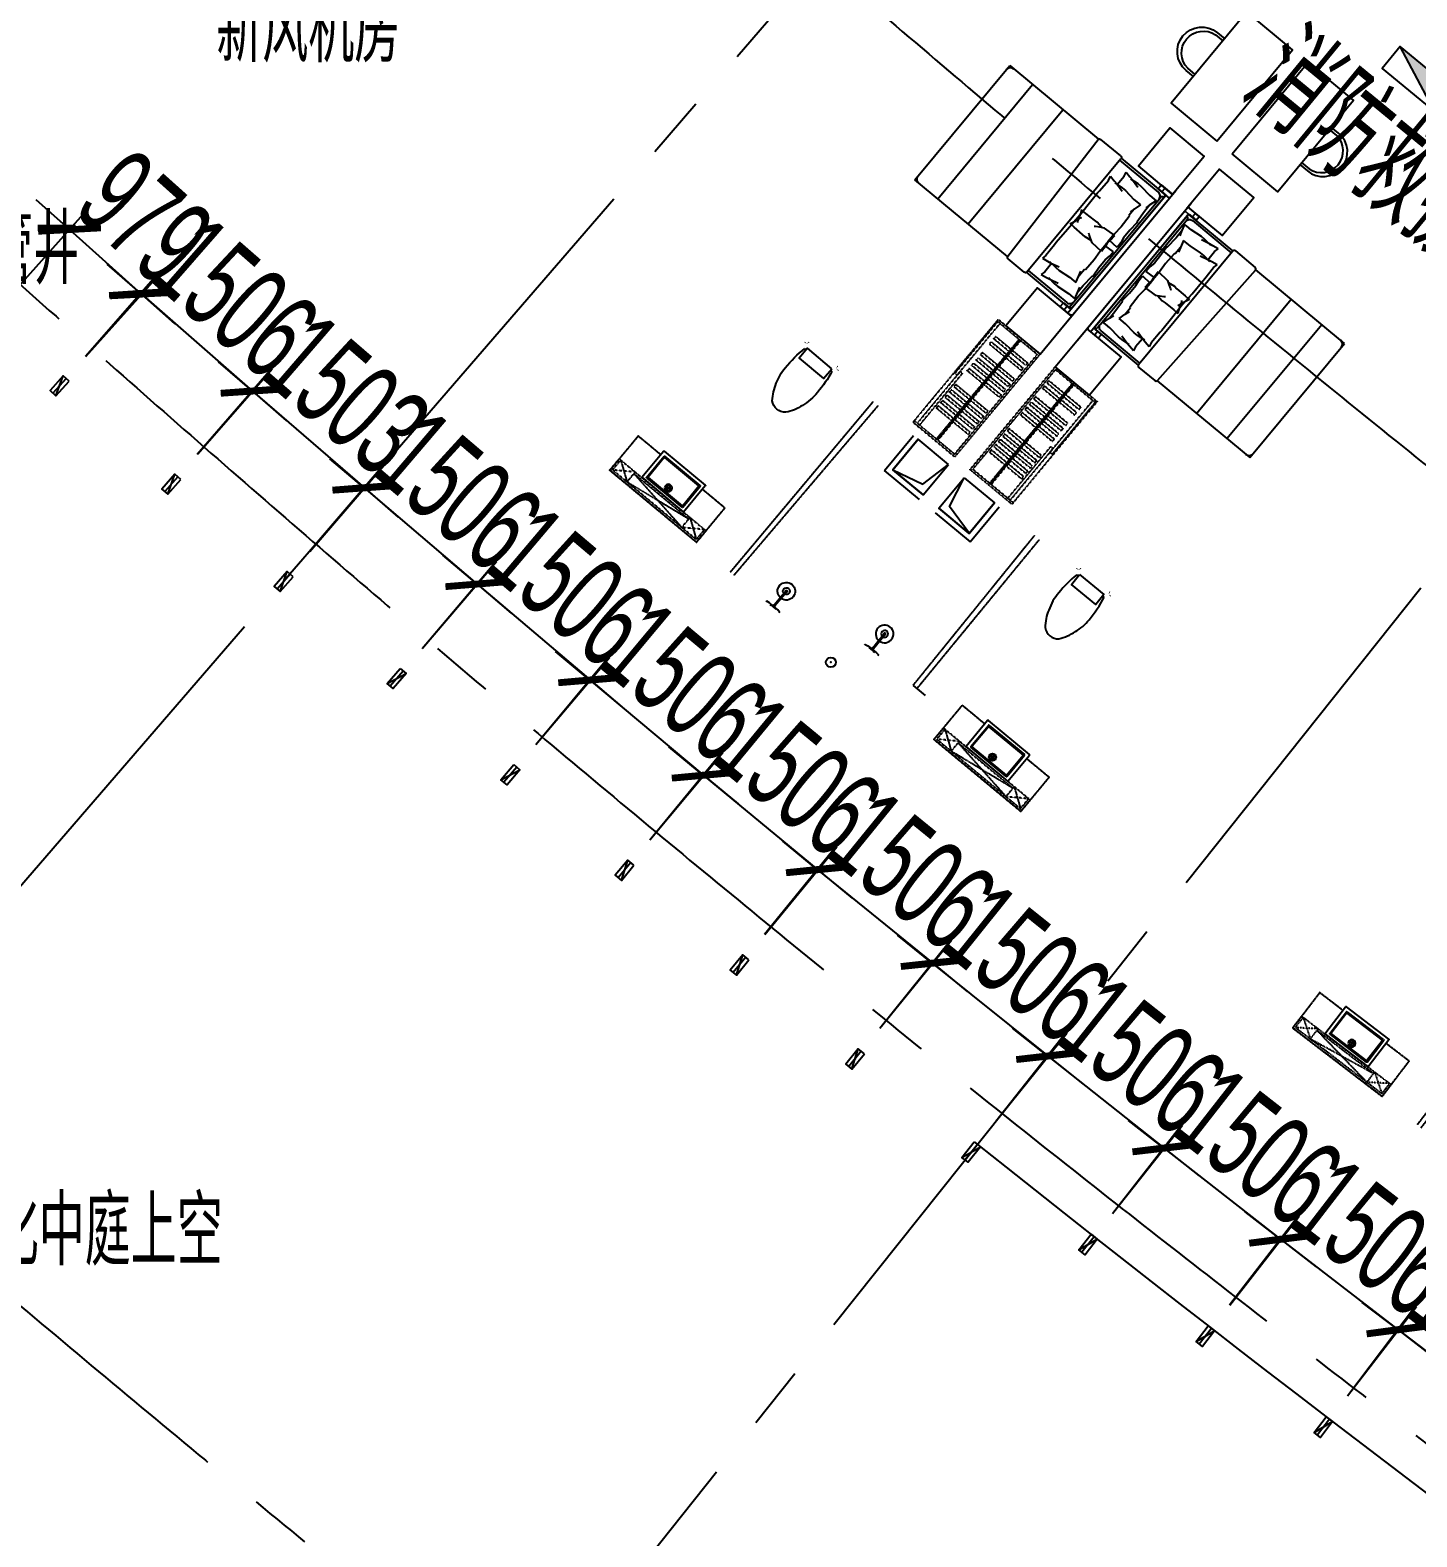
# Model space of a CAD drawing. Extents: x -668578 to 2331563, y -1202445 to 1620273.
# Drawn here: x 1007356 to 1021382, y 107196 to 122436 of the extents above; entities that cross this region are included whole.
import ezdxf

# ---------------------------------------------------------------- set-up
doc = ezdxf.new("R2010")
doc.units = 0
for name, pattern in [('CENTER2', [28.575, 19.05, -3.175, 3.175, -3.175]), ('DASH', [0.35, 0.25, -0.1]), ('XREF-ID.B3$0$DASH', [0.35, 0.25, -0.1])]:
    doc.linetypes.add(name, pattern=pattern)
doc.layers.get('0').update_dxf_attribs({"color": 8})
doc.layers.get('Defpoints').update_dxf_attribs({"color": 8})
for name, color, linetype in [('#文字', 8, 'Continuous'), ('#标注', 8, 'Continuous'), ('#轴线', 8, 'CENTER2'), ('A-AL', 8, 'Continuous'), ('A-BEAM-PLAN-C', 8, 'Continuous'), ('A-DIMS-50', 8, 'Continuous'), ('A-PUB_HATCH', 8, 'Continuous'), ('A-WIND-FRAM', 8, 'Continuous'), ('dim', 8, 'Continuous'), ('LVTRY', 8, 'Continuous'), ('外轮廓', 8, 'Continuous'), ('建-文字', 8, 'Continuous'), ('救援窗', 8, 'Continuous'), ('水-消防-消火栓-标识', 8, 'Continuous')]:
    doc.layers.add(name, color=color, linetype=linetype)
doc.layers.add('Def point', color=8, linetype='Continuous', plot=False)
doc.styles.add('JHZX', font='jrs.shx', dxfattribs={"width": 0.6, "bigfont": 'jhz.shx'})
doc.styles.add('XD2008', font='xd-hzs.shx', dxfattribs={"width": 0.7, "bigfont": 'xd-hztxt.shx'})
doc.styles.add('图纸文字', font='txt.shx', dxfattribs={"width": 0.5, "bigfont": 'HZTXT.shx'})
doc.dimstyles.new('JZBZ-300', dxfattribs={"dimscale": 300, "dimtxt": 3, "dimasz": 1.5, "dimexe": 1, "dimexo": 1, "dimgap": 0.5, "dimtad": 1, "dimdec": 0, "dimdsep": 46, "dimtxsty": 'JHZX', "dimblk1": 'ARCHTICK', "dimblk2": 'ARCHTICK', "dimsah": 1, "dimcen": 0, "dimclrd": 1, "dimclre": 1, "dimclrt": 2, "dimazin": 2, "dimtfac": 1, "dimtdec": 0, "dimtix": 1, "dimtmove": 0, "dimatfit": 3, "dimfxl": 0, "dimtolj": 1, "dimlwd": -1, "dimlwe": -1, "dimarcsym": 0})
doc.dimstyles.new('JZBZ-400', dxfattribs={"dimscale": 400, "dimtxt": 3, "dimasz": 1.5, "dimexe": 1, "dimexo": 1, "dimgap": 0.5, "dimtad": 1, "dimdec": 0, "dimdsep": 46, "dimtxsty": 'JHZX', "dimblk1": 'ARCHTICK', "dimblk2": 'ARCHTICK', "dimsah": 1, "dimcen": 0, "dimclrd": 1, "dimclre": 1, "dimclrt": 2, "dimazin": 2, "dimtfac": 1, "dimtdec": 0, "dimtix": 1, "dimtmove": 0, "dimatfit": 3, "dimfxl": 0, "dimtolj": 1, "dimlwd": -1, "dimlwe": -1, "dimarcsym": 0})

# ---------------------------------------------------------------- blocks, each defined once
blk = doc.blocks.new('_ARCHTICK')
at = {"color": 0, "linetype": 'ByBlock', "const_width": 0.15}
blk.add_lwpolyline([(-0.5, -0.5), (0.5, 0.5)], dxfattribs=at)
blk = doc.blocks.new('*D2939')
at = {"layer": '#标注', "ltscale": 300, "transparency": 16777216}
for p, q in [((-1773, -1481), (-9342, -7863)), ((165914, -92056), (164727, -101884))]:
    blk.add_line(p, q, dxfattribs=at)
blk.add_arc((197092, 166179), 269610, 220.13382, 263.11563, dxfattribs=at)
at = {"layer": 'Defpoints', "color": 0, "ltscale": 300, "transparency": 16777216}
for p in [(197092, 166179), (-1467, -1224), (40380, -53208), (165962, -91659)]:
    blk.add_point(p, dxfattribs=at)
at = {"layer": '#标注', "ltscale": 300, "transparency": 16777216, "xscale": 600, "yscale": 600, "zscale": 600}
for p, rotation in [((-9036, -7605), 130.1338192809485), ((164775, -101487), 353.1156299250187)]:
    blk.add_blockref('_ARCHTICK', p, dxfattribs=dict(at, rotation=rotation))
at = {"layer": '#标注', "ltscale": 300, "transparency": 16777216, "insert": (69342, -70334), "char_height": 1200, "attachment_point": 5, "rotation": 331.6247, "style": 'JHZX'}
blk.add_mtext('\\A1;42.98°', dxfattribs=at)
blk = doc.blocks.new('rgewg1500')
at = {"ltscale": 0.3}
for p, q in [((0, -2250), (0, -450)), ((0, -2100), (0, -550)), ((0, -550), (50, -550)), ((150, -500), (20, -500)), ((634, -550), (50, -550)), ((50, -2030), (50, -570)), ((70, -550), (150, -550)), ((75, -625), (75, -600)), ((100, -550), (100, -500)), ((150, -550), (150, -500)), ((633, -2045), (633, -555)), ((653, -535), (913, -535)), ((883, -2045), (933, -555)), ((2100, -550), (933, -550)), ((1400, -2050), (1400, -550)), ((1800, -2050), (1800, -550)), ((2100, -2050), (2100, -550)), ((114, -656), (87, -656)), ((87, -656), (108, -729)), ((108, -729), (107, -814)), ((108, -729), (123, -777)), ((172, -656), (114, -656)), ((297, -642), (172, -656)), ((341, -642), (297, -642)), ((407, -646), (318, -669)), ((429, -651), (341, -642)), ((445, -639), (407, -646)), ((505, -628), (445, -639)), ((495, -673), (505, -628)), ((496, -781), (495, -673)), ((601, -761), (541, -772)), ((591, -806), (601, -761)), ((107, -814), (99, -945)), ((210, -789), (183, -789)), ((183, -789), (204, -862)), ((204, -862), (203, -947)), ((204, -862), (219, -910)), ((268, -789), (210, -789)), ((393, -775), (268, -789)), ((437, -775), (393, -775)), ((503, -779), (414, -802)), ((525, -784), (437, -775)), ((541, -772), (503, -779)), ((593, -946), (591, -806)), ((99, -945), (94, -953)), ((94, -953), (101, -1054)), ((101, -1054), (102, -1154)), ((195, -953), (190, -1086)), ((203, -947), (195, -953)), ((592, -1148), (595, -973)), ((595, -973), (593, -946)), ((92, -1211), (89, -1272)), ((102, -1154), (92, -1211)), ((185, -1195), (314, -1203)), ((188, -1256), (185, -1195)), ((190, -1086), (198, -1187)), ((198, -1187), (198, -1287)), ((314, -1203), (354, -1226)), ((335, -1215), (407, -1203)), ((407, -1203), (442, -1206)), ((442, -1206), (553, -1209)), ((553, -1209), (595, -1210)), ((587, -1344), (592, -1148)), ((595, -1210), (609, -1210)), ((609, -1210), (596, -1236)), ((89, -1272), (198, -1265)), ((89, -1328), (198, -1335)), ((92, -1389), (89, -1328)), ((188, -1344), (185, -1405)), ((198, -1313), (188, -1256)), ((198, -1287), (188, -1344)), ((198, -1413), (198, -1313)), ((354, -1226), (392, -1249)), ((354, -1374), (392, -1351)), ((392, -1249), (403, -1258)), ((392, -1351), (403, -1342)), ((567, -1279), (558, -1266)), ((567, -1321), (558, -1334)), ((582, -1278), (567, -1321)), ((582, -1322), (567, -1279)), ((596, -1236), (582, -1278)), ((596, -1364), (582, -1322)), ((587, -1256), (592, -1452)), ((609, -1390), (596, -1364)), ((102, -1446), (92, -1389)), ((101, -1546), (102, -1446)), ((185, -1405), (314, -1397)), ((190, -1514), (198, -1413)), ((195, -1647), (190, -1514)), ((314, -1397), (354, -1374)), ((335, -1385), (407, -1397)), ((407, -1397), (442, -1394)), ((442, -1394), (553, -1391)), ((553, -1391), (595, -1390)), ((592, -1452), (595, -1627)), ((595, -1390), (609, -1390)), ((94, -1647), (101, -1546)), ((99, -1655), (94, -1647)), ((107, -1786), (99, -1655)), ((203, -1653), (195, -1647)), ((204, -1738), (203, -1653)), ((593, -1654), (591, -1794)), ((595, -1627), (593, -1654)), ((108, -1871), (107, -1786)), ((108, -1871), (123, -1823)), ((183, -1811), (204, -1738)), ((210, -1811), (183, -1811)), ((204, -1738), (219, -1690)), ((268, -1811), (210, -1811)), ((393, -1825), (268, -1811)), ((437, -1825), (393, -1825)), ((503, -1821), (414, -1798)), ((525, -1816), (437, -1825)), ((496, -1819), (495, -1927)), ((541, -1828), (503, -1821)), ((601, -1839), (541, -1828)), ((591, -1794), (601, -1839)), ((75, -2025), (75, -1975)), ((87, -1944), (108, -1871)), ((114, -1944), (87, -1944)), ((172, -1944), (114, -1944)), ((297, -1958), (172, -1944)), ((341, -1958), (297, -1958)), ((407, -1954), (318, -1931)), ((429, -1949), (341, -1958)), ((445, -1961), (407, -1954)), ((505, -1972), (445, -1961)), ((495, -1927), (505, -1972)), ((0, -2100), (50, -2100)), ((20, -2100), (150, -2100)), ((50, -2050), (634, -2050)), ((50, -2050), (50, -2050)), ((150, -2050), (70, -2050)), ((100, -2100), (100, -2050)), ((150, -2100), (150, -2050)), ((653, -2065), (863, -2065)), ((883, -2050), (2100, -2050))]:
    blk.add_line(p, q, dxfattribs=at)
for points in [[(0, -500), (450, -500), (450, 0), (0, 0)], [(0, -2100), (450, -2100), (450, -2600), (0, -2600)]]:
    blk.add_lwpolyline(points, close=True, dxfattribs=at)
blk.add_lwpolyline([(50, -2100), (50, -550)], dxfattribs=at)
blk.add_lwpolyline([(633, -2025), (125, -2025, -0.414214), (75, -1975), (75, -625, -0.414214), (125, -575), (633, -575)], format="xyb", dxfattribs=at)
for centre, radius, start, end in [((20, -520), 20, 90, 180), ((70, -570), 20, 90, 180), ((50, -600), 25, 0, 90), ((653, -555), 20, 90, 180), ((913, -555), 20, 0, 90), ((2050, -600), 50, 0, 90), ((20, -2080), 20, 180, 270), ((50, -2025), 25, 270, 0), ((70, -2030), 20, 180, 270), ((653, -2045), 20, 180, 270), ((863, -2045), 20, 270, 0), ((2050, -2000), 50, 270, 0)]:
    blk.add_arc(centre, radius, start, end, dxfattribs=at)
blk = doc.blocks.new('hevrgctv')
blk.add_lwpolyline([(0, 0), (1200, 0), (1200, -600), (0, -600)], close=True)
for points in [[(353, -600), (353, -696, 0.999944), (848, -696), (848, -600)], [(380, -600), (380, -696, 0.90396), (820, -696), (820, -600)]]:
    blk.add_lwpolyline(points, format="xyb")
blk = doc.blocks.new('Swcwrv4tv')
at = {"linetype": 'XREF-ID.B3$0$DASH', "ltscale": 0.3}
for p, q in [((20, -240), (1330, -240)), ((20, -250), (1330, -250)), ((20, -260), (1330, -260))]:
    blk.add_line(p, q, dxfattribs=at)
for points in [[(0, 0), (0, -550), (1350, -550), (1350, 0)], [(20, -20), (20, -550), (1330, -550), (1330, -20)], [(149, -460), (149, -40), (179, -40), (179, -460)], [(219, -460), (219, -40), (249, -40), (249, -460)], [(359, -460), (359, -40), (389, -40), (389, -460)], [(429, -460), (429, -40), (459, -40), (459, -460)], [(499, -460), (499, -40), (529, -40), (529, -460)], [(569, -460), (569, -40), (599, -40), (599, -460)], [(779, -460), (779, -40), (809, -40), (809, -460)], [(849, -460), (849, -40), (879, -40), (879, -460)], [(919, -460), (919, -40), (949, -40), (949, -460)], [(989, -460), (989, -40), (1019, -40), (1019, -460)], [(1059, -460), (1059, -40), (1089, -40), (1089, -460)], [(20, -540), (700, -540), (700, -510), (20, -510)], [(1330, -480), (650, -480), (650, -510), (1330, -510)]]:
    blk.add_lwpolyline(points, close=True, dxfattribs=at)
blk = doc.blocks.new('XREF-ID.ABCD$0$马桶')
at = {"ltscale": 0.5}
for points, format in [([(-188, 30, 10, 0, 0), (-195, 0, 0, 0, 0.053113), (-225, -286, 0, 0, 0.094029), (-192, -490, 0, 0, 0.0979), (-106, -658, 0, 0, 0.39929), (106, -658, 0, 0, 0.087816), (192, -490, 0, 0, 0.089191), (225, -305, 0, 0, 0.054931), (195, 0, 0, 10, 0), (188, 30, 10, 10, 0)], "xyseb"), ([(224, 0, 10, 0, 0), (195, 0, 0, 0, 0), (-195, 0, 0, 10, 0), (-225, 0, 10, 10, 0)], "xyseb"), ([(-180, -50, 0.049028), (-205, -306, 0.094674), (-173, -505, 0.097919), (-90, -666, 0.382959), (90, -666, 0.087635), (173, -504, 0.08979), (205, -325, 0.05091), (180, -50, 0.046704)], "xyb")]:
    blk.add_lwpolyline(points, format=format, dxfattribs=at)
for points in [[(-160, -50), (-180, -50)], [(180, -50), (160, -50)]]:
    blk.add_lwpolyline(points, dxfattribs=at)
blk.add_lwpolyline([(-160, -30), (160, -30), (160, -160), (-160, -160)], close=True, dxfattribs=at)
blk = doc.blocks.new('XREF-ID.ABCD$0$DSAFAS124SDA')
at = {"ltscale": 0.5}
for p, q in [((18910, 19911), (18900, 19911)), ((18900, 19849), (18910, 19849)), ((18910, 19849), (18910, 19911)), ((18910, 19890), (18930, 19890)), ((18910, 19870), (18930, 19870)), ((18930, 19870), (18930, 19890)), ((18930, 19885), (19115, 19885)), ((18930, 19875), (19115, 19875))]:
    blk.add_line(p, q, dxfattribs=at)
for points in [[(18900, 19965), (18910, 19965), (18915, 19935), (18915, 19890)], [(18915, 19870), (18915, 19825), (18910, 19795), (18900, 19795)]]:
    blk.add_lwpolyline(points, dxfattribs=at)
for radius, start, end in [(89.5, 183.2025, 176.7975), (35, 188.2132, 171.7868), (9, 213.749, 146.251), (5, 270, 90)]:
    blk.add_arc((19115, 19880), radius, start, end, dxfattribs=at)
blk = doc.blocks.new('XREF-ID.ABCD$0$A$C1BB74E00')
at = {"ltscale": 0.5}
for p, q in [((108, 347), (108, 69)), ((113, 352), (577, 352)), ((117, 79), (117, 336)), ((120, 339), (570, 339)), ((345, 333), (345, 247)), ((573, 79), (573, 336)), ((582, 347), (582, 69)), ((302, 290), (388, 290)), ((577, 64), (113, 64)), ((570, 76), (120, 76))]:
    blk.add_line(p, q, dxfattribs=at)
blk.add_lwpolyline([(70, 378), (70, 35, 0.414214), (75, 30), (615, 30, 0.414214), (620, 35), (620, 378)], format="xyb", dxfattribs=at)
blk.add_lwpolyline([(70, 378), (620, 378)], dxfattribs=at)
for radius in [37.5, 26]:
    blk.add_circle((345, 290), radius, dxfattribs=at)
for centre, radius, start, end in [((113, 347), 5, 90, 180), ((120, 336), 3, 90, 180), ((570, 336), 3, 0, 90), ((577, 347), 5, 0, 90), ((113, 69), 5, 180, 270), ((120, 79), 3, 180, 270), ((570, 79), 3, 270, 0), ((577, 69), 5, 270, 0)]:
    blk.add_arc(centre, radius, start, end, dxfattribs=at)
blk = doc.blocks.new('nnnnhn')
at = {"linetype": 'XREF-ID.B3$0$DASH', "ltscale": 0.3}
for p, q in [((1140, 0), (0, 0)), ((0, 0), (0, -450)), ((0, 0), (1140, 0)), ((0, -150), (0, 0)), ((1140, -450), (1140, 0)), ((1140, 0), (1140, -150)), ((1140, -150), (0, -150)), ((20, -20), (1120, -20)), ((20, -150), (20, -20)), ((20, -150), (210, -20)), ((210, -150), (20, -20)), ((1120, -150), (20, -150)), ((210, -20), (210, -150)), ((930, -130), (210, -20)), ((210, -130), (930, -20)), ((210, -130), (930, -130)), ((930, -20), (930, -150)), ((1120, -150), (930, -20)), ((930, -150), (1120, -20)), ((1120, -20), (1120, -150)), ((0, -450), (295, -450)), ((845, -450), (1140, -450))]:
    blk.add_line(p, q, dxfattribs=at)
at = {"linetype": 'DASH', "ltscale": 0.5}
blk.add_lwpolyline([(845, -450), (1140, -450), (1140, 0), (0, 0), (0, -450), (295, -450)], dxfattribs=at)
at = {"color": 8, "linetype": 'DASH', "ltscale": 0.5, "extrusion": (0, 0, -1), "zscale": -1}
blk.add_blockref('XREF-ID.ABCD$0$A$C1BB74E00', (-915, -530), dxfattribs=at)
blk = doc.blocks.new('nbhfgfgdfd')
at = {"layer": 'A-BEAM-PLAN-C'}
for p, q in [((-3231, -3962), (-3001, -3635)), ((-2904, -4192), (-3231, -3962))]:
    blk.add_line(p, q, dxfattribs=at)
blk.add_lwpolyline([(-2674, -3865), (-3001, -3635), (-3231, -3962), (-2904, -4192)], close=True, dxfattribs=at)
at = {"layer": 'A-DIMS-50'}
blk.add_lwpolyline([(-3230, -3963), (-2916, -4083), (-2674, -3865)], dxfattribs=at)
at = {"layer": 'LVTRY', "linetype": 'DASH'}
for p, q in [((-4786, -5122), (-3484, -3292)), ((-4747, -5151), (-3431, -3329))]:
    blk.add_line(p, q, dxfattribs=at)
at = {"layer": 'LVTRY', "linetype": 'Continuous'}
for p, q in [((-3315, -3977), (-3050, -3600)), ((-2939, -4242), (-3315, -3977))]:
    blk.add_line(p, q, dxfattribs=at)
at = {"layer": 'Def point'}
for name, p, xscale, rotation in [('hevrgctv', (-227, -391), -0.9999999999999997, 234.8381980933406), ('rgewg1500', (-342, -554), -0.9999999999999993, 324.8381980933277)]:
    blk.add_blockref(name, p, dxfattribs=dict(at, xscale=xscale, rotation=rotation))
at = {"layer": 'Def point', "rotation": 234.8381980933318}
blk.add_blockref('Swcwrv4tv', (-1839, -2680), dxfattribs=at)
at = {"layer": 'LVTRY', "color": 8, "linetype": 'Continuous', "xscale": -0.9999999999999997, "rotation": 324.3726966578156}
blk.add_blockref('XREF-ID.ABCD$0$马桶', (-4041, -2875), dxfattribs=at)
at = {"layer": 'LVTRY', "color": 8, "linetype": 'Continuous', "rotation": 144.8381980911871}
blk.add_blockref('nnnnhn', (-5153, -4850), dxfattribs=at)
at = {"layer": 'LVTRY', "linetype": 'DASH', "ltscale": 0.5, "extrusion": (0, 0, -1), "zscale": -1, "rotation": 125.7939342136827}
blk.add_blockref('XREF-ID.ABCD$0$DSAFAS124SDA', (31513, -9150), dxfattribs=at)
blk = doc.blocks.new('幕墙分隔')
for p, q in [((-40, -100), (40, 100)), ((0, 100), (0, -100))]:
    blk.add_line(p, q)
blk.add_lwpolyline([(-40, 100), (40, 100), (40, -100), (-40, -100)], close=True)
blk = doc.blocks.new('立管-R75-1')
at = {"linetype": 'Continuous'}
blk.add_circle((0, 0), 75, dxfattribs=at)
blk.add_point((0, 0), dxfattribs=at)
blk = doc.blocks.new('*D1519')
at = {"layer": '#标注', "ltscale": 300, "transparency": 16777216}
for p, q in [((1007755, 120418), (1007419, 120719)), ((1007191, 119790), (1007955, 120642)), ((1007755, 120418), (1008484, 119765)), ((1007920, 119136), (1008684, 119988)), ((1008484, 119765), (1008819, 119464))]:
    blk.add_line(p, q, dxfattribs=at)
at = {"layer": 'Defpoints', "color": 0, "ltscale": 300, "transparency": 16777216}
for p in [(1008484, 119765), (1006991, 119567), (1007720, 118913)]:
    blk.add_point(p, dxfattribs=at)
at = {"layer": '#标注', "ltscale": 300, "transparency": 16777216, "xscale": 450, "yscale": 450, "zscale": 450}
for p, rotation in [((1007755, 120418), 318.1204839252013), ((1008484, 119765), 138.1204839252013)]:
    blk.add_blockref('_ARCHTICK', p, dxfattribs=dict(at, rotation=rotation))
at = {"layer": '#标注', "ltscale": 300, "transparency": 16777216, "insert": (1008520, 120538), "char_height": 900, "attachment_point": 5, "rotation": 318.1205, "style": 'JHZX'}
blk.add_mtext('\\A1;979', dxfattribs=at)
blk = doc.blocks.new('*D1520')
at = {"layer": '#标注', "ltscale": 300, "transparency": 16777216}
for p, q in [((1007917, 119139), (1008670, 120000)), ((1008472, 119774), (1008134, 120070)), ((1008472, 119774), (1009606, 118784)), ((1009051, 118149), (1009804, 119010)), ((1009606, 118784), (1009945, 118488))]:
    blk.add_line(p, q, dxfattribs=at)
at = {"layer": 'Defpoints', "color": 0, "ltscale": 300, "transparency": 16777216}
for p in [(1007720, 118913), (1009606, 118784), (1008854, 117923)]:
    blk.add_point(p, dxfattribs=at)
at = {"layer": '#标注', "ltscale": 300, "transparency": 16777216, "xscale": 450, "yscale": 450, "zscale": 450}
for p, rotation in [((1008472, 119774), 318.8667985396203), ((1009606, 118784), 138.8667985396203)]:
    blk.add_blockref('_ARCHTICK', p, dxfattribs=dict(at, rotation=rotation))
at = {"layer": '#标注', "ltscale": 300, "transparency": 16777216, "insert": (1009434, 119731), "char_height": 900, "attachment_point": 5, "rotation": 318.8668, "style": 'JHZX'}
blk.add_mtext('\\A1;1506', dxfattribs=at)
blk = doc.blocks.new('*D1521')
at = {"layer": '#标注', "ltscale": 300, "transparency": 16777216}
for p, q in [((1009601, 118787), (1009260, 119081)), ((1009047, 118146), (1009797, 119014)), ((1009601, 118787), (1010738, 117805)), ((1010184, 117164), (1010934, 118032)), ((1010738, 117805), (1011079, 117511))]:
    blk.add_line(p, q, dxfattribs=at)
at = {"layer": 'Defpoints', "color": 0, "ltscale": 300, "transparency": 16777216}
for p in [(1008851, 117919), (1010738, 117805), (1009988, 116937)]:
    blk.add_point(p, dxfattribs=at)
at = {"layer": '#标注', "ltscale": 300, "transparency": 16777216, "xscale": 450, "yscale": 450, "zscale": 450}
for p, rotation in [((1009601, 118787), 319.1826194624936), ((1010738, 117805), 139.1826194624936)]:
    blk.add_blockref('_ARCHTICK', p, dxfattribs=dict(at, rotation=rotation))
at = {"layer": '#标注', "ltscale": 300, "transparency": 16777216, "insert": (1010562, 118750), "char_height": 900, "attachment_point": 5, "rotation": 319.1826, "style": 'JHZX'}
blk.add_mtext('\\A1;1503', dxfattribs=at)
blk = doc.blocks.new('*D1522')
at = {"layer": '#标注', "ltscale": 300, "transparency": 16777216}
for p, q in [((1010180, 117162), (1010926, 118037)), ((1010731, 117809), (1010389, 118101)), ((1010731, 117809), (1011877, 116832)), ((1011326, 116186), (1012072, 117061)), ((1011877, 116832), (1012220, 116540))]:
    blk.add_line(p, q, dxfattribs=at)
at = {"layer": 'Defpoints', "color": 0, "ltscale": 300, "transparency": 16777216}
for p in [(1009986, 116934), (1011877, 116832), (1011132, 115957)]:
    blk.add_point(p, dxfattribs=at)
at = {"layer": '#标注', "ltscale": 300, "transparency": 16777216, "xscale": 450, "yscale": 450, "zscale": 450}
for p, rotation in [((1010731, 117809), 319.559766879931), ((1011877, 116832), 139.5597668799311)]:
    blk.add_blockref('_ARCHTICK', p, dxfattribs=dict(at, rotation=rotation))
at = {"layer": '#标注', "ltscale": 300, "transparency": 16777216, "insert": (1011694, 117777), "char_height": 900, "attachment_point": 5, "rotation": 319.5598, "style": 'JHZX'}
blk.add_mtext('\\A1;1506', dxfattribs=at)
blk = doc.blocks.new('*D1523')
at = {"layer": '#标注', "ltscale": 300, "transparency": 16777216}
for p, q in [((1011322, 116183), (1012068, 117063)), ((1011874, 116834), (1011530, 117125)), ((1011874, 116834), (1013023, 115861)), ((1012471, 115210), (1013217, 116090)), ((1013023, 115861), (1013366, 115570))]:
    blk.add_line(p, q, dxfattribs=at)
at = {"layer": 'Defpoints', "color": 0, "ltscale": 300, "transparency": 16777216}
for p in [(1011129, 115954), (1013023, 115861), (1012278, 114981)]:
    blk.add_point(p, dxfattribs=at)
at = {"layer": '#标注', "ltscale": 300, "transparency": 16777216, "xscale": 450, "yscale": 450, "zscale": 450}
for p, rotation in [((1011874, 116834), 319.748171059703), ((1013023, 115861), 139.748171059703)]:
    blk.add_blockref('_ARCHTICK', p, dxfattribs=dict(at, rotation=rotation))
at = {"layer": '#标注', "ltscale": 300, "transparency": 16777216, "insert": (1012836, 116805), "char_height": 900, "attachment_point": 5, "rotation": 319.7482, "style": 'JHZX'}
blk.add_mtext('\\A1;1506', dxfattribs=at)
blk = doc.blocks.new('*D1524')
at = {"layer": '#标注', "ltscale": 300, "transparency": 16777216}
for p, q in [((1013015, 115864), (1012670, 116152)), ((1012470, 115211), (1013207, 116094)), ((1013015, 115864), (1014171, 114898)), ((1013625, 114246), (1014363, 115129)), ((1014171, 114898), (1014516, 114610))]:
    blk.add_line(p, q, dxfattribs=at)
at = {"layer": 'Defpoints', "color": 0, "ltscale": 300, "transparency": 16777216}
for p in [(1012278, 114981), (1014171, 114898), (1013433, 114016)]:
    blk.add_point(p, dxfattribs=at)
at = {"layer": '#标注', "ltscale": 300, "transparency": 16777216, "xscale": 450, "yscale": 450, "zscale": 450}
for p, rotation in [((1013015, 115864), 320.1252044885755), ((1014171, 114898), 140.1252044885755)]:
    blk.add_blockref('_ARCHTICK', p, dxfattribs=dict(at, rotation=rotation))
at = {"layer": '#标注', "ltscale": 300, "transparency": 16777216, "insert": (1013978, 115841), "char_height": 900, "attachment_point": 5, "rotation": 320.1252, "style": 'JHZX'}
blk.add_mtext('\\A1;1506', dxfattribs=at)
blk = doc.blocks.new('*D1525')
at = {"layer": '#标注', "ltscale": 300, "transparency": 16777216}
for p, q in [((1013624, 114247), (1014354, 115132)), ((1014163, 114901), (1013816, 115187)), ((1014163, 114901), (1015325, 113943)), ((1014786, 113289), (1015516, 114175)), ((1015325, 113943), (1015672, 113657))]:
    blk.add_line(p, q, dxfattribs=at)
at = {"layer": 'Defpoints', "color": 0, "ltscale": 300, "transparency": 16777216}
for p in [(1013433, 114016), (1015325, 113943), (1014595, 113058)]:
    blk.add_point(p, dxfattribs=at)
at = {"layer": '#标注', "ltscale": 300, "transparency": 16777216, "xscale": 450, "yscale": 450, "zscale": 450}
for p, rotation in [((1014163, 114901), 320.5022038450138), ((1015325, 113943), 140.5022038450137)]:
    blk.add_blockref('_ARCHTICK', p, dxfattribs=dict(at, rotation=rotation))
at = {"layer": '#标注', "ltscale": 300, "transparency": 16777216, "insert": (1015125, 114885), "char_height": 900, "attachment_point": 5, "rotation": 320.5022, "style": 'JHZX'}
blk.add_mtext('\\A1;1506', dxfattribs=at)
blk = doc.blocks.new('*D1526')
at = {"layer": '#标注', "ltscale": 300, "transparency": 16777216}
for p, q in [((1014784, 113291), (1015507, 114180)), ((1015318, 113947), (1014969, 114231)), ((1015318, 113947), (1016486, 112997)), ((1015952, 112341), (1016675, 113230)), ((1016486, 112997), (1016835, 112713))]:
    blk.add_line(p, q, dxfattribs=at)
at = {"layer": 'Defpoints', "color": 0, "ltscale": 300, "transparency": 16777216}
for p in [(1014595, 113058), (1016486, 112997), (1015763, 112108)]:
    blk.add_point(p, dxfattribs=at)
at = {"layer": '#标注', "ltscale": 300, "transparency": 16777216, "xscale": 450, "yscale": 450, "zscale": 450}
for p, rotation in [((1015318, 113947), 320.8792376610688), ((1016486, 112997), 140.8792376610688)]:
    blk.add_blockref('_ARCHTICK', p, dxfattribs=dict(at, rotation=rotation))
at = {"layer": '#标注', "ltscale": 300, "transparency": 16777216, "insert": (1016281, 113937), "char_height": 900, "attachment_point": 5, "rotation": 320.8792, "style": 'JHZX'}
blk.add_mtext('\\A1;1506', dxfattribs=at)
blk = doc.blocks.new('*D1527')
at = {"layer": '#标注', "ltscale": 300, "transparency": 16777216}
for p, q in [((1016479, 113000), (1016128, 113282)), ((1015951, 112342), (1016667, 113234)), ((1016479, 113000), (1017653, 112058)), ((1017125, 111400), (1017841, 112292)), ((1017653, 112058), (1018004, 111777))]:
    blk.add_line(p, q, dxfattribs=at)
at = {"layer": 'Defpoints', "color": 0, "ltscale": 300, "transparency": 16777216}
for p in [(1015763, 112108), (1017653, 112058), (1016937, 111166)]:
    blk.add_point(p, dxfattribs=at)
at = {"layer": '#标注', "ltscale": 300, "transparency": 16777216, "xscale": 450, "yscale": 450, "zscale": 450}
for p, rotation in [((1016479, 113000), 321.2563048493944), ((1017653, 112058), 141.2563048493944)]:
    blk.add_blockref('_ARCHTICK', p, dxfattribs=dict(at, rotation=rotation))
at = {"layer": '#标注', "ltscale": 300, "transparency": 16777216, "insert": (1017442, 112997), "char_height": 900, "attachment_point": 5, "rotation": 321.2563, "style": 'JHZX'}
blk.add_mtext('\\A1;1506', dxfattribs=at)
blk = doc.blocks.new('*D1528')
at = {"layer": '#标注', "ltscale": 300, "transparency": 16777216}
for p, q in [((1017646, 112061), (1017293, 112340)), ((1017124, 111401), (1017832, 112296)), ((1017646, 112061), (1018826, 111126)), ((1018304, 110466), (1019012, 111361)), ((1018826, 111126), (1019179, 110847))]:
    blk.add_line(p, q, dxfattribs=at)
at = {"layer": 'Defpoints', "color": 0, "ltscale": 300, "transparency": 16777216}
for p in [(1016937, 111166), (1018826, 111126), (1018118, 110231)]:
    blk.add_point(p, dxfattribs=at)
at = {"layer": '#标注', "ltscale": 300, "transparency": 16777216, "xscale": 450, "yscale": 450, "zscale": 450}
for p, rotation in [((1017646, 112061), 321.6330334272674), ((1018826, 111126), 141.6330334272674)]:
    blk.add_blockref('_ARCHTICK', p, dxfattribs=dict(at, rotation=rotation))
at = {"layer": '#标注', "ltscale": 300, "transparency": 16777216, "insert": (1018608, 112064), "char_height": 900, "attachment_point": 5, "rotation": 321.633, "style": 'JHZX'}
blk.add_mtext('\\A1;1506', dxfattribs=at)
blk = doc.blocks.new('*D1529')
at = {"layer": '#标注', "ltscale": 300, "transparency": 16777216}
for p, q in [((1018821, 111130), (1018466, 111407)), ((1018303, 110467), (1019005, 111367)), ((1018821, 111130), (1020007, 110204)), ((1019489, 109541), (1020192, 110440)), ((1020007, 110204), (1020362, 109927))]:
    blk.add_line(p, q, dxfattribs=at)
at = {"layer": 'Defpoints', "color": 0, "ltscale": 300, "transparency": 16777216}
for p in [(1018118, 110231), (1020007, 110204), (1019305, 109304)]:
    blk.add_point(p, dxfattribs=at)
at = {"layer": '#标注', "ltscale": 300, "transparency": 16777216, "xscale": 450, "yscale": 450, "zscale": 450}
for p, rotation in [((1018821, 111130), 322.0102823818034), ((1020007, 110204), 142.0102823818035)]:
    blk.add_blockref('_ARCHTICK', p, dxfattribs=dict(at, rotation=rotation))
at = {"layer": '#标注', "ltscale": 300, "transparency": 16777216, "insert": (1019783, 111140), "char_height": 900, "attachment_point": 5, "rotation": 322.0103, "style": 'JHZX'}
blk.add_mtext('\\A1;1506', dxfattribs=at)
blk = doc.blocks.new('*D1530')
at = {"layer": '#标注', "ltscale": 300, "transparency": 16777216}
for p, q in [((1019488, 109542), (1020185, 110446)), ((1020002, 110208), (1019645, 110483)), ((1020002, 110208), (1021194, 109289)), ((1020681, 108623), (1021377, 109527)), ((1021194, 109289), (1021551, 109015))]:
    blk.add_line(p, q, dxfattribs=at)
at = {"layer": 'Defpoints', "color": 0, "ltscale": 300, "transparency": 16777216}
for p in [(1019305, 109304), (1021194, 109289), (1020498, 108385)]:
    blk.add_point(p, dxfattribs=at)
at = {"layer": '#标注', "ltscale": 300, "transparency": 16777216, "xscale": 450, "yscale": 450, "zscale": 450}
for p, rotation in [((1020002, 110208), 322.3875313363378), ((1021194, 109289), 142.3875313363378)]:
    blk.add_blockref('_ARCHTICK', p, dxfattribs=dict(at, rotation=rotation))
at = {"layer": '#标注', "ltscale": 300, "transparency": 16777216, "insert": (1020964, 110224), "char_height": 900, "attachment_point": 5, "rotation": 322.3875, "style": 'JHZX'}
blk.add_mtext('\\A1;1506', dxfattribs=at)
blk = doc.blocks.new('*D1531')
at = {"layer": '#标注', "ltscale": 300, "transparency": 16777216}
for p, q in [((1020679, 108624), (1021370, 109532)), ((1021189, 109293), (1020830, 109566)), ((1021189, 109293), (1022387, 108382)), ((1021878, 107713), (1022569, 108621)), ((1022387, 108382), (1022746, 108110))]:
    blk.add_line(p, q, dxfattribs=at)
at = {"layer": 'Defpoints', "color": 0, "ltscale": 300, "transparency": 16777216}
for p in [(1020498, 108385), (1022387, 108382), (1021697, 107474)]:
    blk.add_point(p, dxfattribs=at)
at = {"layer": '#标注', "ltscale": 300, "transparency": 16777216, "xscale": 450, "yscale": 450, "zscale": 450}
for p, rotation in [((1021189, 109293), 322.7647802908722), ((1022387, 108382), 142.7647802908722)]:
    blk.add_blockref('_ARCHTICK', p, dxfattribs=dict(at, rotation=rotation))
at = {"layer": '#标注', "ltscale": 300, "transparency": 16777216, "insert": (1022151, 109316), "char_height": 900, "attachment_point": 5, "rotation": 322.7648, "style": 'JHZX'}
blk.add_mtext('\\A1;1506', dxfattribs=at)
blk = doc.blocks.new('A$C6e55dde9')
at = {"layer": '救援窗'}
h = blk.add_hatch(color=256, dxfattribs=at)
edge = h.paths.add_edge_path()
edge.add_arc((-839, -143), 839, 350.4779, 360)
edge.add_arc((839, -143), 839, 180, 189.5221)
edge.add_line((12, -282), (693, 0))
edge.add_line((693, 0), (-693, 0))
edge.add_line((-693, 0), (-12, -282))
edge = h.paths.add_edge_path()
edge.add_line((-12, -282), (0, -287))
edge.add_line((0, -287), (12, -282))
edge.add_arc((839, -143), 839, 180, 189.5221, ccw=False)
edge.add_arc((-839, -143), 839, -9.5221, 0, ccw=False)
blk.add_lwpolyline([(693, 0), (-693, 0), (-693, -287), (693, -287)], close=True, dxfattribs=at)
blk.add_lwpolyline([(693, 0), (0, -287), (-693, 0)], dxfattribs=at)
blk = doc.blocks.new('A$Cf5e5299f')
at = {"layer": '#标注', "ltscale": 300}
blk.add_blockref('A$C6e55dde9', (0, 0), dxfattribs=at)
at = {"layer": '#文字', "style": '图纸文字', "width": 0.7}
blk.add_text('消防救援窗', height=1000, dxfattribs=at).set_placement((-1646, -1458))
blk = doc.blocks.new('DSGDFG')
at = {"layer": '#标注', "ltscale": 300}
blk.add_arc((197092.2, 166179.2), 257800, 220.136073, 263.11563, dxfattribs=at)
at = {"layer": '#轴线', "ltscale": 200}
for p, q in [((73225.4, 22766.2), (27342.7, -30356.8)), ((35227.4, -36910.9), (78982.9, 17988.6))]:
    blk.add_line(p, q, dxfattribs=at)
for radius in [206950, 212800, 220600, 228400, 236200, 244000, 251800, 257800]:
    blk.add_arc((197092.2, 166179.2), radius, 218.438892, 265.140584, dxfattribs=at)
at = {"layer": '#标注', "ltscale": 300}
dim = blk.add_angular_dim_3p(base=(40379.7, -53208.3), center=(197092.1, 166179.2), p1=(-1467, -1223.5), p2=(165961.7, -91658.5), dimstyle='JZBZ-400', override={"dimclrd": 256, "dimclre": 256, "dimclrt": 256}, dxfattribs=at)
dim.commit()
dim.dimension.update_dxf_attribs({"geometry": '*D2939', "text_midpoint": (69341.6, -70334.5)})

msp = doc.modelspace()

# ---------------------------------------------------------------- linework, layer by layer
at = {"layer": 'A-AL'}
msp.add_line((1016287.2, 115808.6), (1016410.1, 115707.7), dxfattribs=at)
msp.add_lwpolyline([(1118355.3, 81975.4, 0.1374564), (1116892.4, 82729.6, -0.1495092), (1008196, 142063.6, 0.4157146), (1003871.8, 142100.4), (971684.6, 110294.9, 0.412976), (971649.8, 105990.9, 0.1494419), (1106711.2, 32398.8, 0.3779271), (1110215.5, 34407.4)], format="xyb", dxfattribs=at)
at = {"layer": 'A-AL', "linetype": 'DASH'}
msp.add_lwpolyline([(1007464.8, 131779.9), (981168.2, 103658.7, 0.4125655), (981313.8, 99348.1, 0.1401637), (1109094.2, 33959.9, 0.4129138), (1112673.3, 36349.1), (1121228.6, 78745, 0.4158512), (1118825.4, 82341.4, -0.0570612), (1072922.5, 96920.6, 0.041227), (1069111, 98265, 0.0515723), (1064119.6, 99038.1), (1062567.6, 99116.7, -0.1166495), (1052200.4, 102130.1, -0.0581911), (1011774.8, 131925.5, 0.4145967)], format="xyb", close=True, dxfattribs=at)
at = {"layer": 'A-AL'}
for p in [(1007653.8, 118838.1), (1011063.7, 115877.6), (1012213.3, 114904.3), (1013369.3, 113938.6), (1014531.6, 112980.5), (1015700.2, 112030.2), (1018056, 110152.6), (1019243.1, 109225.4), (1020436.3, 108306.1)]:
    msp.add_point(p, dxfattribs=at)
at = {"layer": 'A-BEAM-PLAN-C'}
for p, q in [((1016547.3, 117601.1), (1016855.3, 117345.8)), ((1016855.3, 117345.8), (1017110.5, 117653.7))]:
    msp.add_line(p, q, dxfattribs=at)
msp.add_lwpolyline([(1016802.6, 117909), (1017110.5, 117653.7), (1016855.3, 117345.8), (1016547.3, 117601.1)], close=True, dxfattribs=at)
at = {"layer": 'A-DIMS-50'}
msp.add_lwpolyline([(1016854.2, 117346.6), (1016655.7, 117618.4), (1016802.6, 117909)], dxfattribs=at)
at = {"layer": 'dim', "ltscale": 300}
msp.add_arc((1159499.2, 290030.6), 228728.1, 231.443861, 237.419164, dxfattribs=at)
at = {"layer": 'LVTRY', "linetype": 'Continuous'}
for p, q in [((1016509, 117554.9), (1016863.2, 117261.3)), ((1016863.2, 117261.3), (1017157.2, 117616))]:
    msp.add_line(p, q, dxfattribs=at)
at = {"layer": 'LVTRY', "linetype": 'DASH'}
for p, q in [((1016287.2, 115808.6), (1017515, 117323.7)), ((1016326.6, 115776.3), (1017564.4, 117283.1))]:
    msp.add_line(p, q, dxfattribs=at)
at = {"layer": '外轮廓', "color": 3}
for points in [[(1074437.6, 95756.9, -0.0962245), (1007874.3, 141748.9, 0.4157146), (1004188.1, 141780.3), (972000.9, 109974.8, 0.412976), (971971.2, 106305.8, 0.1494419), (1106801.6, 32839.7, 0.3546026), (1109712.2, 34352.5, 0.3546026)], [(1069984.6, 97547.9, -0.0905266), (1007731.4, 141609.1, 0.4157146), (1004328.7, 141638.1), (972141.5, 109832.6, 0.412976), (972114.1, 106445.8, 0.1494419), (1106841.7, 33035.6, 0.3452345), (1109495.6, 34359.2)]]:
    msp.add_lwpolyline(points, format="xyb", dxfattribs=at)

# ---------------------------------------------------------------- block references
at = {"layer": '#标注'}
msp.add_blockref('DSGDFG', (962448.9, 123910), dxfattribs=at)
at = {"layer": '#标注', "ltscale": 300, "rotation": 320.5736409280448}
msp.add_blockref('A$Cf5e5299f', (1021747.4, 121830.1), dxfattribs=at)
at = {"layer": 'A-PUB_HATCH'}
for p, rotation in [((1019615.8, 121684.8), 355.475674185651), ((1026371.5, 116293.4), 357.737646220279)]:
    msp.add_blockref('nbhfgfgdfd', p, dxfattribs=dict(at, rotation=rotation))
at = {"layer": 'A-PUB_HATCH', "xscale": -1, "rotation": 287.4140443224957}
msp.add_blockref('nbhfgfgdfd', (1026593.9, 116123.2), dxfattribs=at)
at = {"layer": 'A-WIND-FRAM', "xscale": -1}
for p, rotation in [((1007653.8, 118838.1), 318.4898780070391), ((1008785, 117843.5), 318.8667985397074), ((1009920.5, 116858.4), 319.1825044516865), ((1013369.3, 113938.6), 320.3138338360929), ((1014531.6, 112980.5), 320.6907543677943), ((1015700.2, 112030.2), 321.0676749004625)]:
    msp.add_blockref('幕墙分隔', p, dxfattribs=dict(at, rotation=rotation))
at = {"layer": 'A-WIND-FRAM'}
for p, rotation in [((1011063.7, 115877.6), 319.5597668798235), ((1012213.3, 114904.3), 319.9366874124917), ((1016875, 111087.5), 321.4449330977928), ((1018056, 110152.6), 321.8219655041973), ((1019243.1, 109225.4), 322.1988860368655), ((1020436.3, 108306.1), 322.5758065685669)]:
    msp.add_blockref('幕墙分隔', p, dxfattribs=dict(at, rotation=rotation))
at = {"layer": 'Def point'}
for name, p, rotation in [('hevrgctv', (1019513.4, 121184.4), 50.31379887407148), ('rgewg1500', (1019385.4, 121031.3), 320.3137988740843)]:
    msp.add_blockref(name, p, dxfattribs=dict(at, rotation=rotation))
at = {"layer": 'Def point', "extrusion": (0, 0, -1), "zscale": -0.9999999999999996, "rotation": 309.6862011259198}
msp.add_blockref('Swcwrv4tv', (-1017725.1, 119030.4), dxfattribs=at)
at = {"layer": 'LVTRY', "color": 8, "linetype": 'Continuous', "rotation": 320.8078169077986}
msp.add_blockref('XREF-ID.ABCD$0$马桶', (1018112.6, 116852.1), dxfattribs=at)
at = {"layer": 'LVTRY', "linetype": 'DASH', "ltscale": 0.5, "rotation": 50.94593118109474}
msp.add_blockref('XREF-ID.ABCD$0$DSAFAS124SDA', (1019393.2, 88959.7), dxfattribs=at)
at = {"layer": 'LVTRY', "color": 8, "linetype": 'Continuous', "extrusion": (0, 0, -1), "zscale": -1, "rotation": 219.6576845255729}
msp.add_blockref('nnnnhn', (-1016498, 115261.2), dxfattribs=at)
at = {"layer": '水-消防-消火栓-标识', "xscale": 0.6666666665114466, "yscale": 0.6666666665114466, "zscale": 0.6666666665114466, "rotation": 134.6116665740206}
msp.add_blockref('立管-R75-1', (1015455.3, 116042), dxfattribs=at)

# ---------------------------------------------------------------- texts
at = {"layer": '建-文字', "style": 'XD2008', "width": 0.7}
for s, p in [('新风机房', (1009238.2, 122108.5)), ('空调水管井', (1005526.3, 119868.8)), ('绿化中庭上空', (1006511.9, 109940.1))]:
    msp.add_text(s, height=700, dxfattribs=at).set_placement(p)

# ---------------------------------------------------------------- dimensions: what is measured, and where the dimension line sits
at = {"layer": '#标注', "ltscale": 300}
for p1, p2, distance, picture, middle in [((1006990.9, 119566.8), (1007720.1, 118913), 1143.9, '*D1519', (1008519.7, 120538.3)), ((1007720.1, 118913), (1008854.1, 117922.6), 1143.8, '*D1520', (1009434.2, 119731.2)), ((1008850.8, 117918.8), (1009988.1, 116936.6), 1147.5, '*D1521', (1010561.7, 118750.2)), ((1009985.9, 116934.1), (1011131.8, 115957.4), 1149.3, '*D1522', (1011693.5, 117777.1)), ((1011128.5, 115953.7), (1012277.6, 114980.8), 1153.3, '*D1523', (1012836, 116805.4)), ((1012277.6, 114980.8), (1013433.1, 114015.6), 1150.3, '*D1524', (1013977.5, 115841.5)), ((1013433.1, 114015.6), (1014594.9, 113057.9), 1147.3, '*D1525', (1015125.4, 114885.1)), ((1014594.9, 113057.9), (1015763, 112107.9), 1145.8, '*D1526', (1016280.5, 113937.4)), ((1015763, 112107.9), (1016937.3, 111165.7), 1144.3, '*D1527', (1017441.8, 112997.3)), ((1016937.3, 111165.7), (1018117.8, 110231.2), 1141.3, '*D1528', (1018608.4, 112063.7)), ((1018118.1, 110230.9), (1019304.7, 109304.2), 1141.3, '*D1529', (1019783.2, 111139.9)), ((1019305, 109303.9), (1020497.7, 108385), 1141.3, '*D1530', (1020964.1, 110223.9)), ((1020498, 108384.8), (1021696.7, 107473.8), 1141.3, '*D1531', (1022151, 109315.6))]:
    dim = msp.add_aligned_dim(p1=p1, p2=p2, distance=distance, dimstyle='JZBZ-300', override={"dimclrd": 256, "dimclre": 256, "dimclrt": 256, "dimfxl": 200}, dxfattribs=at)
    dim.commit()
    dim.dimension.update_dxf_attribs({"geometry": picture, "text_midpoint": middle})

doc.saveas('drawing.dxf')
